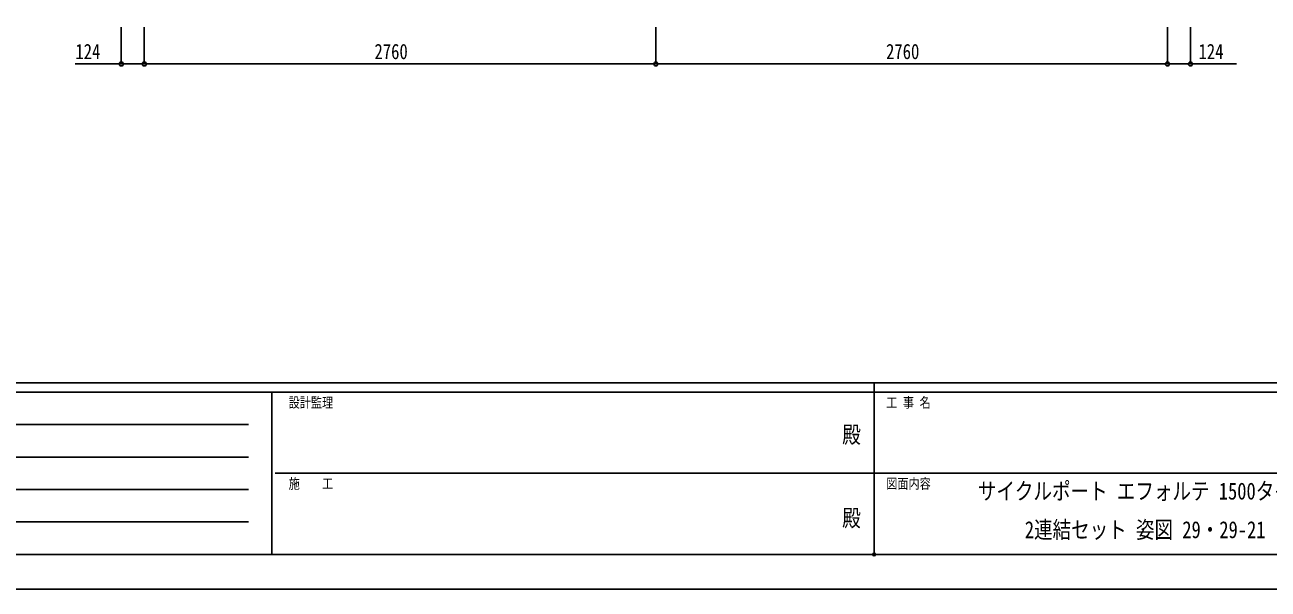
# Model space of a CAD drawing. Units: millimetres, scale not verified. Extents: x -10512 to 10512, y -7425 to 7425.
# Drawn here: x -4594 to 2114, y -7425 to -4381 of the extents above; entities that cross this region are included whole.
import ezdxf
from ezdxf.enums import TextEntityAlignment as Align

# ---------------------------------------------------------------- set-up
doc = ezdxf.new("R2010")
doc.units = ezdxf.units.MM
doc.header["$LTSCALE"] = 30
doc.header["$PDMODE"] = 32
doc.header["$PDSIZE"] = 15
for name, color, linetype in [('0-2_USER1', 3, 'Continuous'), ('0-6_YKK_D', 6, 'Continuous'), ('0-7_YKK_ZWAK', 7, 'Continuous')]:
    doc.layers.add(name, color=color, linetype=linetype)
doc.styles.add('ＭＳ ゴシック', font='')
doc.styles.get('ＭＳ ゴシック').set_extended_font_data('MS Gothic')

msp = doc.modelspace()

# ---------------------------------------------------------------- linework, layer by layer
at = {"layer": '0-6_YKK_D'}
for p, q in [((-4073.85, -4394.28), (-4073.85, -4593.28)), ((-3949.85, -4394.28), (-3949.85, -4593.28)), ((-3949.85, -4394.28), (-3949.85, -4593.28)), ((-1189.85, -4394.28), (-1189.85, -4593.28)), ((-1189.85, -4394.28), (-1189.85, -4593.28)), ((1570.15, -4394.28), (1570.15, -4593.28)), ((1570.15, -4394.28), (1570.15, -4593.28)), ((1694.15, -4394.28), (1694.15, -4593.28)), ((-3949.85, -4592.28), (-1189.85, -4592.28)), ((-1189.85, -4592.28), (1570.15, -4592.28))]:
    msp.add_line(p, q, dxfattribs=at)
for points in [[(-3949.85, -4592.28), (-4073.85, -4592.28), (-4322.95, -4592.28)], [(1570.15, -4592.28), (1694.15, -4592.28), (1943.25, -4592.28)]]:
    msp.add_lwpolyline(points, dxfattribs=at)
for centre in [(-4073.85, -4592.28), (-3949.85, -4592.28), (-3949.85, -4592.28), (-1189.85, -4592.28), (-1189.85, -4592.28), (1570.15, -4592.28), (1570.15, -4592.28), (1694.15, -4592.28)]:
    msp.add_circle(centre, 10.62, dxfattribs=at)
at = {"layer": '0-7_YKK_ZWAK'}
for p, q in [((9737.55, -6312.5), (-9762.45, -6312.5)), ((-3262.45, -6362.5), (-9762.45, -6362.5)), ((-3262.45, -6362.5), (-3262.45, -7237.5)), ((-12.45, -6362.5), (-3262.45, -6362.5)), ((-12.45, -6312.5), (-12.45, -7237.5)), ((3237.55, -6362.5), (-12.45, -6362.5)), ((-9656.2, -6537.5), (-3387.45, -6537.5)), ((-9656.2, -6712.5), (-3387.45, -6712.5)), ((-3243.7, -6800), (-12.45, -6800)), ((-12.45, -6800), (3237.55, -6800)), ((-9656.2, -6887.5), (-3387.45, -6887.5)), ((-9656.2, -7062.5), (-3387.45, -7062.5)), ((-9762.45, -7237.5), (-3262.45, -7237.5)), ((-3262.45, -7237.5), (-12.45, -7237.5)), ((-12.45, -7237.5), (3237.55, -7237.5))]:
    msp.add_line(p, q, dxfattribs=at)
msp.add_lwpolyline([(-10512.5, -7425), (10512.5, -7425), (10512.5, 7425), (-10512.5, 7425)], close=True, dxfattribs=at)
msp.add_point((-12.45, -7237.5), dxfattribs=at)

# ---------------------------------------------------------------- texts
at = {"layer": '0-2_USER1', "style": 'ＭＳ ゴシック', "width": 0.8}
for s, p in [('サイクルポート エフォルテ 1500タイプ', (547.45, -6969.36)), ('2連結セット 姿図 29・29-21', (800.79, -7177.69))]:
    msp.add_text(s, height=91.64, dxfattribs=at).set_placement(p, align=Align.BOTTOM_LEFT)
at = {"layer": '0-6_YKK_D', "style": 'ＭＳ ゴシック', "width": 0.8}
for s, p in [('124', (-4321.65, -4590.98)), ('2760', (-2707.85, -4590.95)), ('2760', (52.15, -4590.95)), ('124', (1737.95, -4590.98))]:
    msp.add_text(s, height=82.48, dxfattribs=at).set_placement(p, align=Align.BOTTOM_LEFT)
at = {"layer": '0-7_YKK_ZWAK', "style": 'ＭＳ ゴシック', "width": 0.8}
for s, height, p in [('設計監理', 54.99, (-3170.78, -6462.5)), ('工 事 名', 54.99, (53.17, -6462.5)), ('殿', 91.64, (-184.17, -6664.58)), ('施\u3000\u3000工', 54.99, (-3170.78, -6900)), ('図面内容', 54.99, (53.17, -6900)), ('殿', 91.64, (-184.17, -7114.58))]:
    msp.add_text(s, height=height, dxfattribs=at).set_placement(p, align=Align.BOTTOM_LEFT)

doc.saveas('drawing.dxf')
